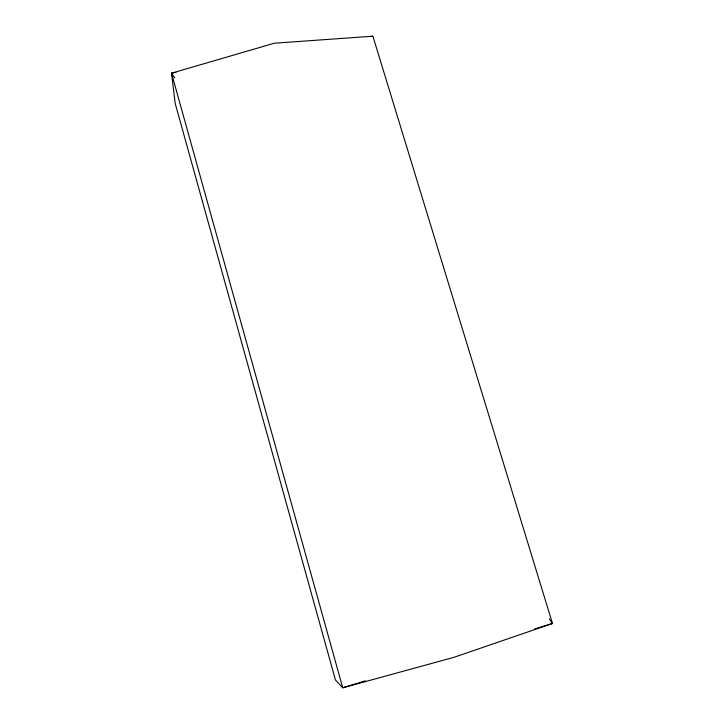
<?xml version="1.0" encoding="UTF-8"?>
<svg xmlns="http://www.w3.org/2000/svg" width="724" height="724" viewBox="0 0 724 724"><rect width="100%" height="100%" fill="white"/><g stroke="black" fill="none" stroke-linecap="round" stroke-linejoin="round"><path stroke-width="1.09" d="M365.439 680.822L342.733 687.791L335.429 679.936L175.199 103.451L171.525 73.196L274.306 43.223L372.887 36.2L552.475 623.482L453.903 657.347L342.742 687.8L171.525 73.196L175.968 72.373M534.538 628.984L552.475 623.482L549.263 618.839M370.661 36.607L372.887 36.2M171.525 73.196L174.737 77.839"/></g></svg>
